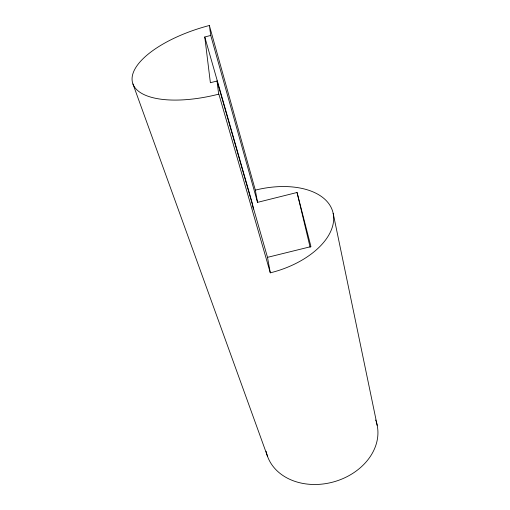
<?xml version="1.0" encoding="UTF-8"?>
<svg xmlns="http://www.w3.org/2000/svg" width="510" height="510" viewBox="0 0 510 510"><rect width="100%" height="100%" fill="white"/><g stroke="black" fill="none" stroke-linecap="round" stroke-linejoin="round"><path stroke-width="0.76" d="M209.368 25.5L208.246 25.793A85.125 34.361 -15.8 0 0 132.224 81.186A85.125 34.361 -15.8 0 0 218.643 94.178L217.056 81.007L210.381 82.728L204.771 36.988L210.745 35.439L209.368 25.5L255.325 190.128L257.537 202.362L297.049 192.487L310.953 246.623L267.501 257.346L270.306 272.831L271.422 272.55A72.407 41.896 -15.8 0 0 333.24 213.703A72.407 41.896 -15.8 0 0 255.491 190.09L255.325 190.128M132.944 83.965L267.603 456.558M218.873 94.12L270.306 272.831M217.056 81.007L267.501 257.346M204.771 36.988L252.399 203.649L253.33 209.081M210.745 35.439L257.537 202.362M297.049 192.487L310.144 247.312M333.164 213.327L377.177 425.302M376.157 421.496A57.069 45.071 -15.8 0 1 333.132 482.026A57.069 45.071 -15.8 0 1 266.105 451.254M375.634 420.017A57.069 45.071 -15.8 0 1 375.902 420.75"/></g></svg>
